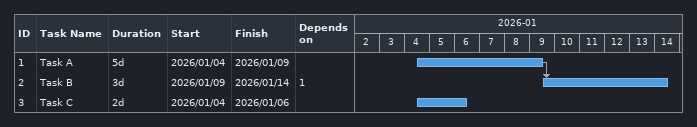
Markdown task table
| ID | Task | Duration | Start | Finish | Predecessors |
|---|---|---|---|---|---|
| 1 | Task A | 5d | 2026-01-04 | 2026-01-09 |  |
| 2 | Task B | 3d | 2026-01-09 | 2026-01-14 | 1 |
| 3 | Task C | 2d | 2026-01-04 | 2026-01-06 |  |
